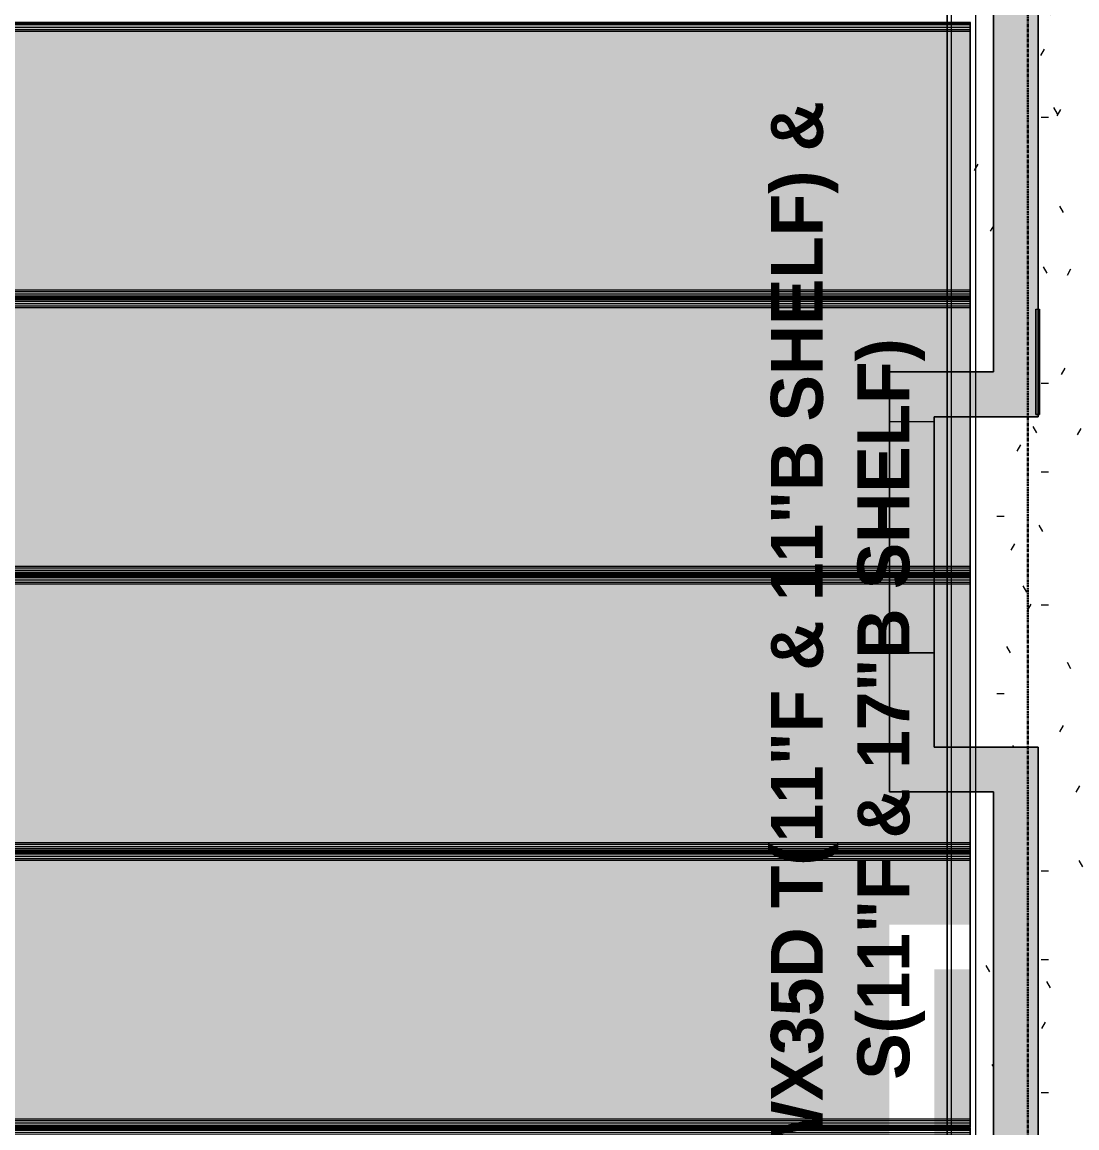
# Model space of a CAD drawing. Header units: inches. Extents: x -4126 to 593, y 9773 to 12297.
# Drawn here: x -3655.6 to -3472.8, y 10584.6 to 10776.2 of the extents above; entities that cross this region are included whole.
import ezdxf

# ---------------------------------------------------------------- set-up
doc = ezdxf.new("R2010")
doc.units = ezdxf.units.IN
doc.header["$MEASUREMENT"] = 0
doc.linetypes.add('Grid Line 1_2_', pattern=[0.8749999999999999, 0.4999999999999999, -0.125, 0.125, -0.125])
for name, color, linetype, lineweight in [('I-WALL', 2, 'Continuous', 13), ('S-BEAM', 12, 'Continuous', 9), ('S-BEAM-IDEN', 2, 'Continuous', 30), ('S-GRID', 1, 'Continuous', 9)]:
    doc.layers.add(name, color=color, linetype=linetype, lineweight=lineweight)
doc.styles.add('Century Gothic_B', font='GOTHICB.TTF', dxfattribs={"height": 8.999999999999991})

# ---------------------------------------------------------------- blocks, each defined once
blk = doc.blocks.new('CTR - 1st Phase - Common Walls_rvt-1-FRAMING PLAN - 1ST FLOOR')
at = {"layer": 'I-WALL', "lineweight": 5, "transparency": 33554585}
h = blk.add_hatch(color=8, dxfattribs=at)
h.paths.add_polyline_path([(-3487.298736679718, 10715.53939610477), (-3479.92373667971, 10715.53939610477), (-3479.92373667971, 10726.40792763256), (-3479.548736679717, 10726.40792763256), (-3479.548736679717, 10831.18939611053), (-3487.298736679717, 10831.18939611054), (-3487.298736679718, 10727.83218945226)], flags=0)
h.paths.add_polyline_path([(-3486.987820294596, 10847.18939611053), (-3479.548736679717, 10847.18939611053), (-3479.548736679716, 10949.9708645884), (-3479.92373667971, 10949.9708645884), (-3479.92373667971, 10960.83939611619), (-3487.298736679717, 10960.8393961162), (-3487.298736679717, 10847.18939611053)], flags=0)
h = blk.add_hatch(color=8, dxfattribs=at)
h.paths.add_polyline_path([(-3479.548736679718, 10715.53939610477), (-3479.548736679717, 10726.40792763256), (-3479.92373667971, 10726.40792763256), (-3479.92373667971, 10715.53939610477)], flags=0)
h.paths.add_polyline_path([(-3479.548736679716, 10949.9708645884), (-3479.548736679716, 10960.83939611619), (-3479.92373667971, 10960.83939611619), (-3479.92373667971, 10949.9708645884)], flags=0)
for color, points in [(31, [(-3479.298736679706, 10708.16439610548), (-3479.298736679706, 10726.40792763256), (-3479.548736679717, 10726.40792763256), (-3479.548736679718, 10708.16439610548)]), (8, [(-3505.298736679719, 10707.78939610477), (-3495.323736679706, 10707.78939610477), (-3495.323736679706, 10715.53939610477), (-3505.298736679719, 10715.53939610477)]), (8, [(-3491.323736679714, 10707.78939610477), (-3491.323736679714, 10715.53939610477), (-3495.323736679706, 10715.53939610477), (-3495.323736679706, 10707.78939610477), (-3494.536335104903, 10707.78939610477)]), (8, [(-3479.92373667971, 10707.78939610477), (-3479.548736679721, 10707.78939610477), (-3479.548736679718, 10708.16439610548), (-3479.92373667971, 10708.16439610476), (-3479.92373667971, 10715.53939610477), (-3491.323736679714, 10715.53939610477), (-3491.323736679714, 10707.78939610477), (-3487.298736679718, 10707.78939610477)]), (8, [(-3479.548736679718, 10708.16439610548), (-3479.548736679718, 10715.53939610477), (-3479.92373667971, 10715.53939610477), (-3479.92373667971, 10708.16439610548)]), (8, [(-3497.548736679715, 10679.95029968848), (-3497.548736679715, 10680.78367706667), (-3505.298736679719, 10680.78367706667), (-3505.298736679719, 10679.95029968848)]), (8, [(-3497.54873667972, 10642.81439611056), (-3495.323736679706, 10642.81439611056), (-3495.323736679706, 10650.56439611056), (-3505.29873667972, 10650.56439611056), (-3505.298736679721, 10642.81439611056)]), (8, [(-3491.323736679715, 10642.81439611056), (-3491.323736679715, 10650.56439611056), (-3495.323736679706, 10650.56439611056), (-3495.323736679706, 10642.81439611056), (-3494.536335104903, 10642.81439611056)]), (8, [(-3479.548736679711, 10642.81439611056), (-3479.548736679711, 10650.56439611056), (-3491.323736679715, 10650.56439611056), (-3491.323736679715, 10642.81439611056), (-3487.298736679712, 10642.81439611056)])]:
    blk.add_hatch(color=color, dxfattribs=at).paths.add_polyline_path(points, flags=0)
h = blk.add_hatch(color=8, dxfattribs=at)
h.paths.add_polyline_path([(-3497.54873667972, 10650.56439611056), (-3497.548736679715, 10666.88939611244), (-3505.298736679719, 10666.88939611244), (-3505.29873667972, 10650.56439611056)], flags=0)
h.paths.add_polyline_path([(-3498.739059250214, 10706.88939611244), (-3497.548736679715, 10706.88939611244), (-3497.548736679715, 10707.78939610477), (-3505.298736679719, 10707.78939610477), (-3505.298736679719, 10706.88939611244)], flags=0)
h = blk.add_hatch(color=8, dxfattribs=at)
h.paths.add_polyline_path([(-3505.298736679719, 10666.88939611244), (-3497.548736679715, 10666.88939611244), (-3497.548736679715, 10679.12683089726), (-3505.298736679719, 10679.12683089726)], flags=0)
h.paths.add_polyline_path([(-3497.548736679715, 10679.52053168466), (-3497.548736679715, 10679.95029968848), (-3505.298736679719, 10679.95029968848), (-3505.298736679719, 10679.52053168466)], flags=0)
h.paths.add_polyline_path([(-3505.298736679719, 10680.78367706667), (-3497.548736679715, 10680.78367706667), (-3497.548736679715, 10681.21344507049), (-3505.298736679719, 10681.21344507049)], flags=0)
h.paths.add_polyline_path([(-3505.298736679719, 10681.60714585789), (-3497.548736679715, 10681.60714585789), (-3497.548736679715, 10706.88939611244), (-3505.298736679719, 10706.88939611244)], flags=0)
h = blk.add_hatch(color=8, dxfattribs=at)
h.paths.add_polyline_path([(-3505.298736679719, 10679.12683089726), (-3497.548736679715, 10679.12683089726), (-3497.548736679715, 10679.52053168466), (-3505.298736679719, 10679.52053168466)], flags=0)
h.paths.add_polyline_path([(-3505.298736679719, 10681.21344507049), (-3497.548736679715, 10681.21344507049), (-3497.548736679715, 10681.60714585789), (-3505.298736679719, 10681.60714585789)], flags=0)
h = blk.add_hatch(color=8, dxfattribs=at)
h.paths.add_polyline_path([(-3479.548736679715, 10418.16439610995), (-3479.548736679712, 10459.18939611054), (-3487.298736679713, 10459.18939611054), (-3487.298736679713, 10418.16439610995)], flags=0)
h.paths.add_polyline_path([(-3479.548736679712, 10475.18939611053), (-3479.548736679711, 10642.81439611056), (-3487.298736679712, 10642.81439611056), (-3487.298736679712, 10475.18939611054), (-3483.007502087677, 10475.18939611053)], flags=0)
at = {"layer": 'I-WALL', "color": 253}
for p, q in [((-3487.298736679717, 10715.53939610476), (-3487.298736679715, 10831.18939611053)), ((-3479.548736679716, 10831.18939611053), (-3479.548736679717, 10726.40792763256)), ((-3505.298736679711, 10715.53939610477), (-3495.323736679702, 10715.53939610476)), ((-3505.298736679711, 10715.53939610477), (-3505.298736679712, 10707.78939610476)), ((-3495.323736679702, 10715.53939610476), (-3491.323736679711, 10715.53939610476)), ((-3491.323736679711, 10715.53939610476), (-3487.298736679717, 10715.53939610476)), ((-3505.298736679715, 10681.60714585789), (-3505.298736679712, 10707.78939610476)), ((-3497.548736679712, 10706.88939611243), (-3505.298736679712, 10706.88939611244)), ((-3495.323736679703, 10707.78939610476), (-3497.548736679712, 10707.78939610476)), ((-3497.548736679712, 10707.78939610476), (-3497.548736679715, 10681.60714585789)), ((-3491.323736679712, 10707.78939610476), (-3495.323736679703, 10707.78939610476)), ((-3479.548736679717, 10707.78939610476), (-3491.323736679712, 10707.78939610476)), ((-3479.548736679717, 10707.78939610476), (-3479.548736679717, 10708.16439610548)), ((-3505.298736679715, 10681.21344507048), (-3505.298736679715, 10681.60714585789)), ((-3505.298736679715, 10680.78367706667), (-3505.298736679715, 10681.21344507048)), ((-3505.298736679715, 10680.40832160443), (-3505.298736679715, 10680.78367706667)), ((-3505.298736679715, 10679.95029968847), (-3505.298736679715, 10680.32565515071)), ((-3497.548736679715, 10681.60714585789), (-3497.548736679715, 10681.21344507048)), ((-3497.548736679715, 10681.21344507048), (-3497.548736679715, 10680.78367706667)), ((-3497.548736679715, 10680.78367706667), (-3497.548736679715, 10680.40832160443)), ((-3497.548736679715, 10680.32565515071), (-3497.548736679715, 10679.95029968847)), ((-3505.298736679715, 10679.52053168466), (-3505.298736679715, 10679.95029968847)), ((-3505.298736679715, 10679.12683089726), (-3505.298736679715, 10679.52053168466)), ((-3505.298736679717, 10650.56439611055), (-3505.298736679715, 10679.12683089726)), ((-3497.548736679715, 10679.95029968847), (-3497.548736679715, 10679.52053168466)), ((-3497.548736679715, 10679.52053168466), (-3497.548736679715, 10679.12683089726)), ((-3497.548736679715, 10679.12683089726), (-3497.548736679717, 10650.56439611055)), ((-3497.548736679716, 10666.88939611243), (-3505.298736679716, 10666.88939611244)), ((-3505.298736679717, 10650.56439611055), (-3505.298736679718, 10642.81439611055)), ((-3497.548736679717, 10650.56439611055), (-3495.323736679703, 10650.56439611055)), ((-3495.323736679703, 10650.56439611055), (-3491.323736679712, 10650.56439611055)), ((-3491.323736679712, 10650.56439611055), (-3479.548736679708, 10650.56439611055)), ((-3479.548736679708, 10642.81439611055), (-3479.548736679708, 10650.56439611055)), ((-3495.323736679703, 10642.81439611055), (-3505.298736679718, 10642.81439611055)), ((-3491.323736679712, 10642.81439611055), (-3495.323736679703, 10642.81439611055)), ((-3487.298736679708, 10642.81439611055), (-3491.323736679712, 10642.81439611055)), ((-3487.298736679709, 10554.43939611051), (-3487.298736679708, 10642.81439611055)), ((-3479.548736679708, 10642.81439611055), (-3479.548736679711, 10475.18939611053))]:
    blk.add_line(p, q, dxfattribs=at)
at = {"layer": 'I-WALL', "color": 9}
for p, q in [((-3487.298736679715, 10831.18939611053), (-3487.298736679717, 10715.53939610476)), ((-3479.548736679717, 10715.53939610476), (-3479.548736679716, 10831.18939611053)), ((-3479.923736679703, 10726.40792763256), (-3479.923736679707, 10708.16439610548)), ((-3479.923736679703, 10726.40792763256), (-3479.298736679703, 10726.40792763256)), ((-3479.548736679717, 10726.40792763256), (-3479.298736679703, 10726.40792763256)), ((-3479.298736679707, 10708.16439610548), (-3479.298736679703, 10726.40792763256)), ((-3479.298736679703, 10726.40792763256), (-3479.298736679707, 10708.16439610548)), ((-3495.323736679702, 10715.53939610476), (-3505.298736679711, 10715.53939610477)), ((-3505.298736679712, 10707.78939610476), (-3505.298736679711, 10715.53939610477)), ((-3491.323736679711, 10715.53939610476), (-3495.323736679702, 10715.53939610476)), ((-3487.298736679717, 10715.53939610476), (-3491.323736679711, 10715.53939610476)), ((-3479.548736679717, 10715.53939610476), (-3479.548736679717, 10707.78939610476)), ((-3505.298736679712, 10707.78939610476), (-3505.298736679712, 10706.88939611243)), ((-3505.298736679712, 10706.88939611244), (-3505.298736679715, 10681.60714585789)), ((-3497.548736679712, 10706.88939611243), (-3505.298736679712, 10706.88939611243)), ((-3497.548736679712, 10707.78939610476), (-3495.323736679703, 10707.78939610476)), ((-3497.548736679712, 10706.88939611243), (-3497.548736679712, 10707.78939610476)), ((-3497.548736679715, 10681.60714585789), (-3497.548736679712, 10706.88939611243)), ((-3495.323736679703, 10707.78939610476), (-3491.323736679712, 10707.78939610476)), ((-3491.323736679712, 10707.78939610476), (-3479.548736679717, 10707.78939610476)), ((-3479.298736679707, 10708.16439610548), (-3479.923736679707, 10708.16439610548)), ((-3479.548736679718, 10708.16439610548), (-3479.298736679707, 10708.16439610548)), ((-3505.298736679715, 10681.60714585789), (-3505.298736679715, 10681.21344507048)), ((-3505.298736679715, 10681.21344507048), (-3505.298736679715, 10680.40832160443)), ((-3505.298736679715, 10680.32565515071), (-3505.298736679715, 10679.52053168466)), ((-3497.548736679715, 10681.21344507048), (-3497.548736679715, 10681.60714585789)), ((-3497.548736679715, 10680.40832160443), (-3497.548736679715, 10681.21344507048)), ((-3497.548736679715, 10679.52053168466), (-3497.548736679715, 10680.32565515071)), ((-3505.298736679715, 10679.52053168466), (-3505.298736679715, 10679.12683089726)), ((-3505.298736679715, 10679.12683089726), (-3505.298736679716, 10666.88939611244)), ((-3497.548736679715, 10679.12683089726), (-3497.548736679715, 10679.52053168466)), ((-3497.548736679716, 10666.88939611243), (-3497.548736679715, 10679.12683089726)), ((-3505.298736679716, 10666.88939611244), (-3505.298736679717, 10650.56439611055)), ((-3505.298736679716, 10666.88939611244), (-3497.548736679716, 10666.88939611243)), ((-3497.548736679717, 10650.56439611055), (-3497.548736679716, 10666.88939611243)), ((-3505.298736679718, 10642.81439611055), (-3505.298736679717, 10650.56439611055)), ((-3495.323736679703, 10650.56439611055), (-3497.548736679717, 10650.56439611055)), ((-3491.323736679712, 10650.56439611055), (-3495.323736679703, 10650.56439611055)), ((-3479.548736679708, 10650.56439611055), (-3491.323736679712, 10650.56439611055)), ((-3479.548736679708, 10650.56439611055), (-3479.548736679708, 10642.81439611055)), ((-3505.298736679718, 10642.81439611055), (-3495.323736679703, 10642.81439611055)), ((-3495.323736679703, 10642.81439611055), (-3491.323736679712, 10642.81439611055)), ((-3491.323736679712, 10642.81439611055), (-3487.298736679708, 10642.81439611055)), ((-3487.298736679708, 10642.81439611055), (-3487.298736679709, 10554.43939611051)), ((-3479.548736679711, 10475.18939611053), (-3479.548736679708, 10642.81439611055))]:
    blk.add_line(p, q, dxfattribs=at)
at = {"layer": 'I-WALL', "color": 21}
for p, q in [((-3479.923736679707, 10708.16439610548), (-3479.923736679703, 10726.40792763256)), ((-3479.923736679703, 10726.40792763256), (-3479.548736679717, 10726.40792763256)), ((-3479.548736679717, 10726.40792763256), (-3479.548736679717, 10715.53939610476)), ((-3479.548736679717, 10708.16439610548), (-3479.548736679717, 10715.53939610476)), ((-3479.923736679707, 10708.16439610548), (-3479.548736679718, 10708.16439610548))]:
    blk.add_line(p, q, dxfattribs=at)
blk = doc.blocks.new('034100 - Precast Structural Concrete - Solid Plank - 12_-V48-FRAMING PLAN - 1ST FLOOR')
at = {"layer": 'S-BEAM'}
for p, q in [((6.514815950139299e-14, 23.9409448818905), (6.029369549623967e-14, 23.89961165502787)), ((3.999999999992908, 23.94094488189078), (8.526512829121212e-14, 23.94094488189078)), ((327.9999999999876, 23.94094488189051), (3.999999999992908, 23.94094488189078))]:
    blk.add_line(p, q, dxfattribs=at)
blk = doc.blocks.new('034100 - Precast Structural Concrete - Solid Plank - 12_-1871143-FRAMING PLAN - 1ST FLOOR')
at = {"layer": 'S-BEAM', "transparency": 33554483}
for points in [[(3.212598425200297, 23.89961165502489), (3.666400516522108e-12, 23.89961165502489), (3.666400516522108e-12, 23.52425619279057), (4.000000000002756, 23.52425619279057), (4.000000000002756, 23.89961165502489)], [(3.666400516522108e-12, 23.09448818897493), (3.666400516522108e-12, 22.70078740156901), (4.000000000002756, 22.70078740156901), (4.000000000002756, 23.09448818897493), (3.212598425200297, 23.09448818897493)], [(327.9999999999871, 23.89961165502046), (4.000000000002756, 23.89961165502489), (4.000000000002756, 23.52425619279057), (327.9999999999871, 23.52425619278613)], [(327.9999999999871, 23.09448818897049), (4.000000000002756, 23.09448818897493), (4.000000000002756, 22.70078740156901), (327.9999999999871, 22.70078740156458)], [(3.212598425199701, -22.70078740157913), (3.069544618483624e-12, -22.70078740157913), (3.069544618483624e-12, -23.09448818898505), (4.000000000002159, -23.09448818898505), (4.000000000002159, -22.70078740157913)], [(310.5267086324862, -22.70078740158323), (4.000000000002159, -22.70078740157913), (4.000000000002159, -23.09448818898505), (327.9999999999865, -23.09448818898949), (327.9999999999865, -22.70078740158357)], [(3.069544618483624e-12, -23.52425619279967), (3.069544618483624e-12, -23.89961165503502), (4.000000000002159, -23.89961165503502), (4.000000000002159, -23.52425619279967), (3.212598425199701, -23.52425619279967)], [(3.069544618483624e-12, -23.89961165503502), (3.069544618483624e-12, -23.94094488189791), (3.212598425199701, -23.89961165503502)], [(4.000000000002159, -23.52425619279967), (4.000000000002159, -23.89961165503502), (327.9999999999865, -23.89961165503945), (327.9999999999865, -23.5242561928041), (40.39118578679787, -23.52425619280035)]]:
    blk.add_hatch(color=256, dxfattribs=at).paths.add_polyline_path(points, flags=0)
h = blk.add_hatch(color=256, dxfattribs=at)
h.paths.add_polyline_path([(4.000000000002756, 23.52425619279057), (3.666400516522108e-12, 23.52425619279057), (3.666400516522108e-12, 23.09448818897493), (4.000000000002756, 23.09448818897493)], flags=0)
h.paths.add_polyline_path([(4.000000000002756, 22.70078740156901), (3.666400516522108e-12, 22.70078740156901), (3.069544618483624e-12, -22.70078740157913), (4.000000000002159, -22.70078740157913), (4.000000000002671, 17.5084512819032)], flags=0)
h.paths.add_polyline_path([(3.212598425199701, -23.09448818898505), (3.069544618483624e-12, -23.09448818898505), (3.069544618483624e-12, -23.52425619279967), (4.000000000002159, -23.52425619279967), (4.000000000002159, -23.09448818898505)], flags=0)
h = blk.add_hatch(color=256, dxfattribs=at)
h.paths.add_polyline_path([(327.9999999999871, 23.52425619278613), (4.000000000002756, 23.52425619279057), (4.000000000002756, 23.09448818897493), (327.9999999999871, 23.09448818897049)], flags=0)
h.paths.add_polyline_path([(40.39118578679847, 22.70078740156833), (4.000000000002756, 22.70078740156901), (4.000000000002159, -22.70078740157913), (327.9999999999865, -22.70078740158357), (327.9999999999871, 22.70078740156458), (310.5267086324868, 22.70078740156492)], flags=0)
h.paths.add_polyline_path([(40.39118578679787, -23.09448818898574), (4.000000000002159, -23.09448818898505), (4.000000000002159, -23.52425619279967), (327.9999999999865, -23.5242561928041), (327.9999999999865, -23.09448818898949), (310.5267086324862, -23.09448818898915)], flags=0)
at = {"layer": 'S-BEAM'}
for p, q in [((6.514815950139299e-14, 23.9409448818905), (6.029369549623967e-14, 23.89961165502787)), ((3.999999999997257, 23.94094488189078), (8.526512829121212e-14, 23.94094488189078)), ((6.514815950139299e-14, 23.76377952756008), (6.514815950139299e-14, 23.89961165502791)), ((6.029369549623967e-14, 23.89961165502787), (5.705738615955108e-14, 23.52425619279336)), ((3.999999999997342, 23.89961165502943), (4.263256414560614e-14, 23.89961165502945)), ((9.031183244852249e-14, 23.52425619279355), (7.000262350648895e-14, 23.76377952756008)), ((8.526512829121212e-14, 23.76377952756008), (3.999999999997239, 23.76377952756008)), ((3.999999999997257, 23.76377952756008), (8.526512829121212e-14, 23.76377952756008)), ((5.705738615955108e-14, 23.52425619279336), (5.705738615955108e-14, -23.52425619279269)), ((1.601338385356554e-13, 22.70078740157609), (9.031183244852249e-14, 23.52425619279355)), ((4.263256414560614e-14, 23.52425619279336), (3.999999999997358, 23.52425619279336)), ((1.789632746768548e-13, 22.70078740157624), (1.77124462553693e-13, 23.09448818897775)), ((1.641792252066173e-13, 23.09448818897775), (1.601338385356554e-13, 22.70078740157609)), ((3.999999999997342, 23.09448818897775), (1.705302565824239e-13, 23.09448818897775)), ((3.999999999997342, 23.09448818897933), (1.705302565824239e-13, 23.09448818897935)), ((327.9999999999918, 23.94094488189051), (3.999999999997257, 23.94094488189078)), ((327.9999999999918, 23.89961165502789), (3.999999999997342, 23.89961165502943)), ((3.999999999997239, 23.76377952756008), (327.9999999999918, 23.76377952756008)), ((327.9999999999918, 23.76377952756008), (3.999999999997257, 23.76377952756008)), ((3.999999999997358, 23.52425619279336), (327.9999999999918, 23.52425619279336)), ((327.9999999999918, 23.09448818897775), (3.999999999997342, 23.09448818897775)), ((327.9999999999918, 23.09448818897777), (3.999999999997342, 23.09448818897933)), ((1.803607718904589e-13, 22.40157480315088), (1.789632746768548e-13, 22.70078740157624)), ((3.999999999997342, 22.70078740157571), (1.705302565824239e-13, 22.70078740157571)), ((1.803607718904589e-13, -22.40157480315092), (1.803607718904589e-13, 22.40157480315088)), ((3.999999999997342, 22.40157480314969), (1.705302565824239e-13, 22.40157480314967)), ((327.9999999999918, 22.70078740157608), (3.999999999997342, 22.70078740157571)), ((327.9999999999918, 22.40157480315087), (3.999999999997342, 22.40157480314969)), ((1.789632746768473e-13, -22.70078740157794), (1.803607718904589e-13, -22.40157480315092)), ((3.999999999996873, -22.40157480315092), (1.705302565824239e-13, -22.40157480315092)), ((9.031183244862616e-14, -23.52425619279246), (1.601338385356554e-13, -22.70078740157631)), ((1.601338385356554e-13, -22.70078740157631), (1.641792252066173e-13, -23.09448818897792)), ((1.77124462553693e-13, -23.09448818897792), (1.789632746768473e-13, -22.70078740157794)), ((3.999999999996873, -22.70078740157789), (1.705302565824239e-13, -22.70078740157791)), ((327.9999999999915, -22.40157480315092), (3.999999999996873, -22.40157480315092)), ((327.9999999999915, -22.70078740157633), (3.999999999996873, -22.70078740157789)), ((3.999999999996873, -23.09448818897792), (1.705302565824239e-13, -23.09448818897792)), ((3.999999999996873, -23.09448818897673), (1.705302565824239e-13, -23.09448818897672)), ((5.705738615955108e-14, -23.52425619279269), (6.029369549623967e-14, -23.89961165502785)), ((7.00026235064905e-14, -23.76377952756017), (9.031183244849044e-14, -23.52425619279406)), ((3.999999999996916, -23.52425619279425), (4.263256414560614e-14, -23.52425619279427)), ((6.514815950139299e-14, -23.89961165502787), (6.514815950139299e-14, -23.76377952756017)), ((3.999999999996788, -23.76377952756017), (8.526512829121212e-14, -23.76377952756017)), ((3.999999999996788, -23.76377952755979), (8.526512829121212e-14, -23.76377952755979)), ((6.029369549623967e-14, -23.89961165502785), (6.514815950139299e-14, -23.94094488189051)), ((3.999999999996916, -23.89961165502812), (4.263256414560614e-14, -23.89961165502813)), ((3.999999999996788, -23.94094488189051), (8.526512829121212e-14, -23.94094488189051)), ((327.9999999999915, -23.09448818897792), (3.999999999996873, -23.09448818897792)), ((327.9999999999915, -23.09448818897791), (3.999999999996873, -23.09448818897673)), ((327.9999999999915, -23.52425619279271), (3.999999999996916, -23.52425619279425)), ((327.9999999999915, -23.76377952756017), (3.999999999996788, -23.76377952756017)), ((327.9999999999915, -23.76377952756017), (3.999999999996788, -23.76377952755979)), ((327.9999999999915, -23.89961165502785), (3.999999999996916, -23.89961165502812)), ((327.9999999999915, -23.94094488189051), (3.999999999996788, -23.94094488189051))]:
    blk.add_line(p, q, dxfattribs=at)
blk = doc.blocks.new('034100 - Precast Structural Concrete - Solid Plank - 12_-V49-FRAMING PLAN - 1ST FLOOR')
at = {"layer": 'S-BEAM', "transparency": 33554483}
for points in [[(4.007461029686956e-12, 23.94094488188642), (4.007461029686956e-12, 23.89961165502387), (3.212598425192794, 23.94094488188642)], [(3.99999999999585, 23.89961165502387), (4.007461029686956e-12, 23.89961165502387), (4.007461029686956e-12, 23.52425619278954), (3.99999999999585, 23.52425619278954)], [(3.99999999999585, 23.09448818897356), (4.007461029686956e-12, 23.09448818897356), (4.007461029686956e-12, 22.70078740156935), (3.99999999999585, 22.70078740156935)], [(3.99999999999585, 23.94094488188642), (3.99999999999585, 23.89961165502387), (6.225000000004569, 23.94094488188642)], [(3.212598425192368, -22.7007874015805), (3.581135388230896e-12, -22.7007874015805), (3.581135388230896e-12, -23.09448818898471), (3.999999999995424, -23.09448818898471), (3.999999999995424, -22.7007874015805)], [(327.9999999999843, -22.70078740158357), (3.999999999995424, -22.7007874015805), (3.999999999995424, -23.09448818898471), (327.9999999999843, -23.09448818898778)], [(3.581135388230896e-12, -23.52425619279967), (3.581135388230896e-12, -23.89961165503502), (3.999999999995424, -23.89961165503502), (3.999999999995424, -23.52425619279967), (3.212598425192368, -23.52425619279967)], [(3.581135388230896e-12, -23.89961165503502), (3.581135388230896e-12, -23.94094488189722), (3.212598425192368, -23.89961165503502)], [(3.999999999995424, -23.52425619279967), (3.999999999995424, -23.89961165503502), (327.9999999999843, -23.89961165503809), (327.9999999999843, -23.52425619280274), (40.39118578679565, -23.52425619280001)]]:
    blk.add_hatch(color=256, dxfattribs=at).paths.add_polyline_path(points, flags=0)
h = blk.add_hatch(color=256, dxfattribs=at)
h.paths.add_polyline_path([(3.99999999999585, 23.52425619278954), (4.007461029686956e-12, 23.52425619278954), (4.007461029686956e-12, 23.09448818897356), (3.99999999999585, 23.09448818897356)], flags=0)
h.paths.add_polyline_path([(4.007461029686956e-12, 22.70078740156935), (3.75166564481332e-12, -3.48146284530782), (3.999999999995594, -3.48146284530782), (3.99999999999585, 22.70078740156935), (3.212598425192794, 22.70078740156935)], flags=0)
h.paths.add_polyline_path([(3.212598425192453, -11.23146284530759), (3.666400516522108e-12, -11.23146284530759), (3.581135388230896e-12, -22.7007874015805), (3.999999999995424, -22.7007874015805), (3.999999999995509, -11.23146284530759)], flags=0)
h.paths.add_polyline_path([(3.581135388230896e-12, -23.09448818898471), (3.581135388230896e-12, -23.52425619279967), (3.999999999995424, -23.52425619279967), (3.999999999995424, -23.09448818898471), (3.212598425192368, -23.09448818898471)], flags=0)
h = blk.add_hatch(color=256, dxfattribs=at)
h.paths.add_polyline_path([(3.99999999999585, 23.89961165502387), (3.99999999999585, 23.52425619278954), (6.225000000004569, 23.52425619278954), (6.225000000004569, 23.89961165502387)], flags=0)
h.paths.add_polyline_path([(310.5267086324844, 23.89961165502114), (13.97500000000877, 23.89961165502387), (13.97500000000877, 23.52425619278954), (327.9999999999847, 23.52425619278647), (327.9999999999847, 23.8996116550208)], flags=0)
h = blk.add_hatch(color=256, dxfattribs=at)
h.paths.add_polyline_path([(327.9999999999847, 23.52425619278647), (13.97500000000877, 23.52425619278954), (13.97500000000877, 23.09448818897356), (327.9999999999847, 23.09448818897049)], flags=0)
h.paths.add_polyline_path([(6.225000000004569, 23.52425619278954), (3.99999999999585, 23.52425619278954), (3.99999999999585, 23.09448818897356), (6.225000000004569, 23.09448818897356)], flags=0)
h.paths.add_polyline_path([(13.97500000000877, 22.70078740156935), (13.97500000000843, -11.23146284530759), (3.999999999995509, -11.23146284530759), (3.999999999995424, -22.7007874015805), (327.9999999999843, -22.70078740158357), (327.9999999999847, 22.70078740156628), (40.39118578679608, 22.70078740156901)], flags=0)
h.paths.add_polyline_path([(6.225000000004569, 22.70078740156935), (3.99999999999585, 22.70078740156935), (3.999999999995594, -3.48146284530782), (6.225000000004314, -3.48146284530782), (6.225000000004314, -2.581462852977043)], flags=0)
h.paths.add_polyline_path([(6.225000000004143, -23.09448818898471), (3.999999999995424, -23.09448818898471), (3.999999999995424, -23.52425619279967), (327.9999999999843, -23.52425619280274), (327.9999999999843, -23.09448818898778), (13.97500000000835, -23.09448818898471)], flags=0)
h = blk.add_hatch(color=256, dxfattribs=at)
h.paths.add_polyline_path([(13.97500000000877, 23.09448818897356), (13.97500000000877, 22.70078740156935), (327.9999999999847, 22.70078740156628), (327.9999999999847, 23.09448818897049), (40.39118578679608, 23.09448818897322)], flags=0)
h.paths.add_polyline_path([(3.99999999999585, 23.09448818897356), (3.99999999999585, 22.70078740156935), (6.225000000004569, 22.70078740156935), (6.225000000004569, 23.09448818897356)], flags=0)
at = {"layer": 'S-BEAM'}
for p, q in [((6.514815950139299e-14, 23.9409448818905), (6.029369549623967e-14, 23.89961165502787)), ((3.99999999999116, 23.94094488189078), (8.526512829121212e-14, 23.94094488189078)), ((6.514815950139299e-14, 23.76377952756008), (6.514815950139299e-14, 23.89961165502791)), ((6.029369549623967e-14, 23.89961165502787), (5.705738615955108e-14, 23.52425619279336)), ((3.999999999991118, 23.89961165502943), (4.263256414560614e-14, 23.89961165502945)), ((9.031183244852249e-14, 23.52425619279355), (7.000262350648895e-14, 23.76377952756008)), ((8.526512829121212e-14, 23.76377952756008), (3.999999999991157, 23.76377952756008)), ((3.99999999999116, 23.76377952756008), (8.526512829121212e-14, 23.76377952756008)), ((5.705738615955108e-14, 23.52425619279336), (5.705738615955108e-14, -23.52425619279269)), ((1.601338385356554e-13, 22.70078740157609), (9.031183244852249e-14, 23.52425619279355)), ((4.263256414560614e-14, 23.52425619279336), (3.999999999991115, 23.52425619279336)), ((1.789632746768548e-13, 22.70078740157624), (1.77124462553693e-13, 23.09448818897775)), ((1.641792252066173e-13, 23.09448818897775), (1.601338385356554e-13, 22.70078740157609)), ((3.999999999991075, 23.09448818897775), (1.705302565824239e-13, 23.09448818897775)), ((3.999999999991075, 23.09448818897933), (1.705302565824239e-13, 23.09448818897935)), ((327.9999999999856, 23.94094488189051), (3.99999999999116, 23.94094488189078)), ((327.9999999999856, 23.89961165502789), (3.999999999991118, 23.89961165502943)), ((3.999999999991157, 23.76377952756008), (327.9999999999856, 23.76377952756008)), ((327.9999999999856, 23.76377952756008), (3.99999999999116, 23.76377952756008)), ((3.999999999991115, 23.52425619279336), (327.9999999999856, 23.52425619279336)), ((327.9999999999856, 23.09448818897775), (3.999999999991075, 23.09448818897775)), ((327.9999999999856, 23.09448818897777), (3.999999999991075, 23.09448818897933)), ((1.803607718904589e-13, 22.40157480315088), (1.789632746768548e-13, 22.70078740157624)), ((3.999999999991075, 22.70078740157571), (1.705302565824239e-13, 22.70078740157571)), ((1.803607718904589e-13, -22.40157480315092), (1.803607718904589e-13, 22.40157480315088)), ((3.999999999991075, 22.40157480314969), (1.705302565824239e-13, 22.40157480314967)), ((327.9999999999856, 22.70078740157608), (3.999999999991075, 22.70078740157571)), ((327.9999999999856, 22.40157480315087), (3.999999999991075, 22.40157480314969)), ((1.789632746768473e-13, -22.70078740157794), (1.803607718904589e-13, -22.40157480315092)), ((3.999999999990905, -22.40157480315092), (1.705302565824239e-13, -22.40157480315092)), ((9.031183244862616e-14, -23.52425619279246), (1.601338385356554e-13, -22.70078740157631)), ((1.601338385356554e-13, -22.70078740157631), (1.641792252066173e-13, -23.09448818897792)), ((1.77124462553693e-13, -23.09448818897792), (1.789632746768473e-13, -22.70078740157794)), ((3.999999999990905, -22.70078740157789), (1.705302565824239e-13, -22.70078740157791)), ((327.9999999999856, -22.40157480315092), (3.999999999990905, -22.40157480315092)), ((327.9999999999856, -22.70078740157633), (3.999999999990905, -22.70078740157789)), ((3.999999999990905, -23.09448818897792), (1.705302565824239e-13, -23.09448818897792)), ((3.999999999990905, -23.09448818897673), (1.705302565824239e-13, -23.09448818897672)), ((5.705738615955108e-14, -23.52425619279269), (6.029369549623967e-14, -23.89961165502785)), ((7.00026235064905e-14, -23.76377952756017), (9.031183244849044e-14, -23.52425619279406)), ((3.999999999990777, -23.52425619279425), (4.263256414560614e-14, -23.52425619279427)), ((6.514815950139299e-14, -23.89961165502787), (6.514815950139299e-14, -23.76377952756017)), ((3.999999999990819, -23.76377952756017), (8.526512829121212e-14, -23.76377952756017)), ((3.999999999990819, -23.76377952755979), (8.526512829121212e-14, -23.76377952755979)), ((6.029369549623967e-14, -23.89961165502785), (6.514815950139299e-14, -23.94094488189051)), ((3.999999999990777, -23.89961165502812), (4.263256414560614e-14, -23.89961165502813)), ((3.999999999990819, -23.94094488189051), (8.526512829121212e-14, -23.94094488189051)), ((327.9999999999856, -23.09448818897792), (3.999999999990905, -23.09448818897792)), ((327.9999999999856, -23.09448818897791), (3.999999999990905, -23.09448818897673)), ((327.9999999999856, -23.52425619279271), (3.999999999990777, -23.52425619279425)), ((327.9999999999856, -23.76377952756017), (3.999999999990819, -23.76377952756017)), ((327.9999999999856, -23.76377952756017), (3.999999999990819, -23.76377952755979)), ((327.9999999999856, -23.89961165502785), (3.999999999990777, -23.89961165502812)), ((327.9999999999856, -23.94094488189051), (3.999999999990819, -23.94094488189051))]:
    blk.add_line(p, q, dxfattribs=at)
blk = doc.blocks.new('034100 - Precast Structural Concrete - Solid Plank - 12_-V50-FRAMING PLAN - 1ST FLOOR')
at = {"layer": 'S-BEAM', "transparency": 33554483}
for points in [[(3.21259842519322, 23.89961165502319), (4.433786671143016e-12, 23.89961165502319), (4.433786671143016e-12, 23.52425619278886), (3.999999999996276, 23.52425619278886), (3.999999999996276, 23.89961165502319)], [(4.433786671143016e-12, 23.09448818897322), (4.433786671143016e-12, 22.70078740156867), (3.999999999996276, 22.70078740156867), (3.999999999996276, 23.09448818897322), (3.21259842519322, 23.09448818897322)], [(327.9999999999852, 23.89961165502012), (3.999999999996276, 23.89961165502319), (3.999999999996276, 23.52425619278886), (327.9999999999852, 23.52425619278579)], [(13.97500000001048, 23.09448818897322), (3.999999999996276, 23.09448818897322), (3.999999999996276, 22.70078740156867), (327.9999999999852, 22.7007874015656), (327.9999999999852, 23.09448818897015), (40.39118578679651, 23.09448818897288)], [(3.212598425192794, -22.70078740158084), (4.007461029686956e-12, -22.70078740158084), (4.007461029686956e-12, -23.09448818898539), (3.99999999999585, -23.09448818898539), (3.99999999999585, -22.70078740158084)], [(3.212598425192794, -23.52425619280001), (4.007461029686956e-12, -23.52425619280001), (4.007461029686956e-12, -23.89961165503536), (3.99999999999585, -23.89961165503536), (3.99999999999585, -23.52425619280001)], [(4.007461029686956e-12, -23.89961165503536), (4.007461029686956e-12, -23.94094488189654), (3.212598425192794, -23.89961165503536)], [(3.99999999999585, -23.89961165503536), (3.99999999999585, -23.94094488189654), (6.225000000004569, -23.89961165503536)]]:
    blk.add_hatch(color=256, dxfattribs=at).paths.add_polyline_path(points, flags=0)
h = blk.add_hatch(color=256, dxfattribs=at)
h.paths.add_polyline_path([(3.999999999996276, 23.52425619278886), (4.433786671143016e-12, 23.52425619278886), (4.433786671143016e-12, 23.09448818897322), (3.999999999996276, 23.09448818897322)], flags=0)
h.paths.add_polyline_path([(4.433786671143016e-12, 22.70078740156867), (4.348521542851804e-12, 13.61164738512132), (3.999999999996191, 13.61164738512132), (3.999999999996276, 22.70078740156867), (3.21259842519322, 22.70078740156867)], flags=0)
h.paths.add_polyline_path([(3.21259842519305, 5.861647385118824), (4.263256414560592e-12, 5.861647385118824), (4.007461029686956e-12, -22.70078740158084), (3.99999999999585, -22.70078740158084), (3.999999999996106, 5.861647385118824)], flags=0)
h.paths.add_polyline_path([(3.212598425192794, -23.09448818898539), (4.007461029686956e-12, -23.09448818898539), (4.007461029686956e-12, -23.52425619280001), (3.99999999999585, -23.52425619280001), (3.99999999999585, -23.09448818898539)], flags=0)
h = blk.add_hatch(color=256, dxfattribs=at)
h.paths.add_polyline_path([(5.887608807666679, 23.52425619278886), (3.999999999996276, 23.52425619278886), (3.999999999996276, 23.09448818897322), (327.9999999999852, 23.09448818897015), (327.9999999999852, 23.52425619278579), (6.225000000010112, 23.52425619278886)], flags=0)
h.paths.add_polyline_path([(13.97500000001048, 22.70078740156867), (3.999999999996276, 22.70078740156867), (3.999999999996191, 13.61164738512132), (13.97500000001039, 13.61164738512132), (13.97500000000877, -22.70078740158084), (327.9999999999847, -22.70078740158391), (327.9999999999852, 22.7007874015656), (40.39118578679651, 22.70078740156833)], flags=0)
h.paths.add_polyline_path([(6.225000000009941, 5.861647385118824), (3.999999999996106, 5.861647385118824), (3.99999999999585, -22.70078740158084), (6.225000000004569, -22.70078740158084), (6.22500000000474, 2.999764125339705)], flags=0)
h.paths.add_polyline_path([(310.5267086324844, -23.09448818898812), (13.97500000000877, -23.09448818898539), (13.97500000000877, -23.52425619280001), (327.9999999999847, -23.52425619280308), (327.9999999999847, -23.09448818898846)], flags=0)
h.paths.add_polyline_path([(6.225000000004569, -23.09448818898539), (3.99999999999585, -23.09448818898539), (3.99999999999585, -23.52425619280001), (6.225000000004569, -23.52425619280001)], flags=0)
h = blk.add_hatch(color=256, dxfattribs=at)
h.paths.add_polyline_path([(13.97500000000877, -22.70078740158084), (13.97500000000877, -23.09448818898539), (327.9999999999847, -23.09448818898846), (327.9999999999847, -22.70078740158391), (40.39118578679608, -22.70078740158118)], flags=0)
h.paths.add_polyline_path([(3.99999999999585, -22.70078740158084), (3.99999999999585, -23.09448818898539), (6.225000000004569, -23.09448818898539), (6.225000000004569, -22.70078740158084)], flags=0)
h = blk.add_hatch(color=256, dxfattribs=at)
h.paths.add_polyline_path([(327.9999999999847, -23.52425619280308), (13.97500000000877, -23.52425619280001), (13.97500000000877, -23.89961165503536), (327.9999999999847, -23.89961165503843)], flags=0)
h.paths.add_polyline_path([(3.99999999999585, -23.52425619280001), (3.99999999999585, -23.89961165503536), (6.225000000004569, -23.89961165503536), (6.225000000004569, -23.52425619280001)], flags=0)
at = {"layer": 'S-BEAM'}
for p, q in [((6.514815950139299e-14, 23.9409448818905), (6.029369549623967e-14, 23.89961165502787)), ((3.999999999990819, 23.94094488189078), (8.526512829121212e-14, 23.94094488189078)), ((6.514815950139299e-14, 23.76377952756008), (6.514815950139299e-14, 23.89961165502791)), ((6.029369549623967e-14, 23.89961165502787), (5.705738615955108e-14, 23.52425619279336)), ((3.999999999990777, 23.89961165502943), (4.263256414560614e-14, 23.89961165502945)), ((9.031183244852249e-14, 23.52425619279355), (7.000262350648895e-14, 23.76377952756008)), ((8.526512829121212e-14, 23.76377952756008), (3.99999999999083, 23.76377952756008)), ((3.999999999990819, 23.76377952756008), (8.526512829121212e-14, 23.76377952756008)), ((5.705738615955108e-14, 23.52425619279336), (5.705738615955108e-14, -23.52425619279269)), ((1.601338385356554e-13, 22.70078740157609), (9.031183244852249e-14, 23.52425619279355)), ((4.263256414560614e-14, 23.52425619279336), (3.999999999990788, 23.52425619279336)), ((1.789632746768548e-13, 22.70078740157624), (1.77124462553693e-13, 23.09448818897775)), ((1.641792252066173e-13, 23.09448818897775), (1.601338385356554e-13, 22.70078740157609)), ((3.999999999990777, 23.09448818897775), (1.705302565824239e-13, 23.09448818897775)), ((3.999999999990777, 23.09448818897933), (1.705302565824239e-13, 23.09448818897935)), ((327.9999999999853, 23.94094488189051), (3.999999999990819, 23.94094488189078)), ((327.9999999999853, 23.89961165502789), (3.999999999990777, 23.89961165502943)), ((3.99999999999083, 23.76377952756008), (327.9999999999853, 23.76377952756008)), ((327.9999999999853, 23.76377952756008), (3.999999999990819, 23.76377952756008)), ((3.999999999990788, 23.52425619279336), (327.9999999999853, 23.52425619279336)), ((327.9999999999853, 23.09448818897775), (3.999999999990777, 23.09448818897775)), ((327.9999999999853, 23.09448818897777), (3.999999999990777, 23.09448818897933)), ((1.803607718904589e-13, 22.40157480315088), (1.789632746768548e-13, 22.70078740157624)), ((3.999999999990777, 22.70078740157571), (1.705302565824239e-13, 22.70078740157571)), ((1.803607718904589e-13, -22.40157480315092), (1.803607718904589e-13, 22.40157480315088)), ((3.999999999990777, 22.40157480314969), (1.705302565824239e-13, 22.40157480314967)), ((327.9999999999853, 22.70078740157608), (3.999999999990777, 22.70078740157571)), ((327.9999999999853, 22.40157480315087), (3.999999999990777, 22.40157480314969)), ((1.789632746768473e-13, -22.70078740157794), (1.803607718904589e-13, -22.40157480315092)), ((3.999999999990777, -22.40157480315092), (1.705302565824239e-13, -22.40157480315092)), ((9.031183244862616e-14, -23.52425619279246), (1.601338385356554e-13, -22.70078740157631)), ((1.601338385356554e-13, -22.70078740157631), (1.641792252066173e-13, -23.09448818897792)), ((1.77124462553693e-13, -23.09448818897792), (1.789632746768473e-13, -22.70078740157794)), ((3.999999999990777, -22.70078740157789), (1.705302565824239e-13, -22.70078740157791)), ((327.9999999999853, -22.40157480315092), (3.999999999990777, -22.40157480315092)), ((327.9999999999853, -22.70078740157633), (3.999999999990777, -22.70078740157789)), ((3.999999999990777, -23.09448818897792), (1.705302565824239e-13, -23.09448818897792)), ((3.999999999990777, -23.09448818897673), (1.705302565824239e-13, -23.09448818897672)), ((5.705738615955108e-14, -23.52425619279269), (6.029369549623967e-14, -23.89961165502785)), ((7.00026235064905e-14, -23.76377952756017), (9.031183244849044e-14, -23.52425619279406)), ((3.999999999990649, -23.52425619279425), (4.263256414560614e-14, -23.52425619279427)), ((6.514815950139299e-14, -23.89961165502787), (6.514815950139299e-14, -23.76377952756017)), ((3.999999999990691, -23.76377952756017), (8.526512829121212e-14, -23.76377952756017)), ((3.999999999990691, -23.76377952755979), (8.526512829121212e-14, -23.76377952755979)), ((6.029369549623967e-14, -23.89961165502785), (6.514815950139299e-14, -23.94094488189051)), ((3.999999999990649, -23.89961165502812), (4.263256414560614e-14, -23.89961165502813)), ((3.999999999990691, -23.94094488189051), (8.526512829121212e-14, -23.94094488189051)), ((327.9999999999853, -23.09448818897792), (3.999999999990777, -23.09448818897792)), ((327.9999999999853, -23.09448818897791), (3.999999999990777, -23.09448818897673)), ((327.9999999999853, -23.52425619279271), (3.999999999990649, -23.52425619279425)), ((327.9999999999853, -23.76377952756017), (3.999999999990691, -23.76377952756017)), ((327.9999999999853, -23.76377952756017), (3.999999999990691, -23.76377952755979)), ((327.9999999999853, -23.89961165502785), (3.999999999990649, -23.89961165502812)), ((327.9999999999853, -23.94094488189051), (3.999999999990691, -23.94094488189051))]:
    blk.add_line(p, q, dxfattribs=at)

msp = doc.modelspace()

# ---------------------------------------------------------------- hatches: boundary and pattern name
at = {"layer": 'S-BEAM'}
h = msp.add_hatch(dxfattribs=at)
h.set_pattern_fill('FP_3', color=256, style=0, pattern_type=2)
h.set_pattern_definition([(0, (0, 0), (30.72, 7.68), [1.267, -21.773, 1.267, -21.773, -122.88]), (0, (0, 0), (30.72, 7.68), [-46.08, 1.267, -44.813, 1.267, -21.773, -53.76]), (0, (0, 0), (30.72, 7.68), [-115.2, 1.267, -14.093, 1.267, -37.133]), (120, (11.52, 3.84), (-22.01107510106448, 22.76430040425796), [1.267, -21.773, 1.267, -21.773, -122.88]), (120, (11.52, 3.84), (-22.01107510106448, 22.76430040425796), [-46.07999999999999, 1.267, -44.813, 1.267, -21.773, -53.75999999999999]), (120, (11.52, 3.84), (-22.01107510106448, 22.76430040425796), [-115.2, 1.267, -14.093, 1.267, -37.133]), (240, (15.36, 19.2), (-8.708924898935503, -30.44430040425795), [1.267, -21.773, 1.267, -21.773, -122.88]), (240, (15.36, 19.2), (-8.708924898935503, -30.44430040425795), [-46.08, 1.267, -44.813, 1.267, -21.773, -53.76]), (240, (15.36, 19.2), (-8.708924898935503, -30.44430040425795), [-115.2, 1.267, -14.093, 1.267, -37.133])])
h.paths.add_polyline_path([(-3473.323736679711, 10467.22876618928), (-3471.32373667965, 10467.22876618928), (-3471.323736679706, 10839.15396303967), (-3473.323736679709, 10839.15396303967), (-3473.323736679709, 10831.18939611053), (-3479.548736679717, 10831.18939611053), (-3479.548736679717, 10726.40792763256), (-3479.298736679706, 10726.40792763256), (-3479.298736679706, 10708.16439610548), (-3479.548736679718, 10708.16439610548), (-3479.548736679718, 10707.78939610477), (-3491.323736679714, 10707.78939610477), (-3491.323736679715, 10650.56439611056), (-3479.548736679711, 10650.56439611056), (-3479.548736679712, 10475.18939611053), (-3473.323736679711, 10475.18939611053), (-3473.323736679711, 10475.11065595305)], flags=0)
h.paths.add_polyline_path([(-3491.323736679715, 10467.22876618928), (-3489.32373667971, 10467.22876618928), (-3489.32373667971, 10475.18939611054), (-3487.298736679712, 10475.18939611054), (-3487.298736679712, 10545.93939611051), (-3491.323736679715, 10545.93939611051), (-3491.323736679715, 10475.11065595306)], flags=0)
h.paths.add_polyline_path([(-3487.298736679712, 10554.43939611052), (-3487.298736679712, 10642.81439611056), (-3491.323736679715, 10642.81439611056), (-3491.323736679715, 10554.43939611052), (-3487.814291365682, 10554.43939611052)], flags=0)
h.paths.add_polyline_path([(-3491.323736679714, 10715.53939610477), (-3487.298736679718, 10715.53939610477), (-3487.298736679717, 10831.18939611054), (-3488.323736679711, 10831.18939611054), (-3488.323736679711, 10823.65832696026), (-3491.323736679712, 10823.65832696026), (-3491.323736679714, 10727.00872066104)], flags=0)

# ---------------------------------------------------------------- linework, layer by layer
for p, q in [((-3495.323736679703, 10839.17364807904), (-3495.323736679703, 10467.22876618928)), ((-3495.323736679703, 10467.20514414203), (-3495.323736679703, 10839.17364807904)), ((-3494.5363351049, 10467.20514414203), (-3494.5363351049, 10839.17364807904)), ((-3490.323736679703, 10467.22876618928), (-3490.323736679703, 10839.15396303967)), ((-3490.323736679703, 10467.22876618928), (-3490.323736679703, 10823.65832696026))]:
    msp.add_line(p, q, dxfattribs=at)
at = {"layer": 'S-GRID', "linetype": 'Grid Line 1_2_', "lineweight": 30}
msp.add_line((-3481.323736679716, 9772.610295093406), (-3481.323736679695, 12247.50061429882), dxfattribs=at)

# ---------------------------------------------------------------- block references
at = {"lineweight": 5}
msp.add_blockref('CTR - 1st Phase - Common Walls_rvt-1-FRAMING PLAN - 1ST FLOOR', (0, 0), dxfattribs=at)
at = {"layer": 'S-BEAM', "rotation": 180}
for name, p in [('034100 - Precast Structural Concrete - Solid Plank - 12_-V48-FRAMING PLAN - 1ST FLOOR', (-3491.32373667971, 10800.07171278703)), ('034100 - Precast Structural Concrete - Solid Plank - 12_-1871143-FRAMING PLAN - 1ST FLOOR', (-3491.323736679711, 10752.18982302325)), ('034100 - Precast Structural Concrete - Solid Plank - 12_-V49-FRAMING PLAN - 1ST FLOOR', (-3491.323736679711, 10704.30793325946)), ('034100 - Precast Structural Concrete - Solid Plank - 12_-V50-FRAMING PLAN - 1ST FLOOR', (-3491.323736679711, 10656.42604349568)), ('034100 - Precast Structural Concrete - Solid Plank - 12_-V49-FRAMING PLAN - 1ST FLOOR', (-3491.323736679712, 10608.5441537319)), ('034100 - Precast Structural Concrete - Solid Plank - 12_-V50-FRAMING PLAN - 1ST FLOOR', (-3491.323736679713, 10560.66226396812))]:
    msp.add_blockref(name, p, dxfattribs=at)

# ---------------------------------------------------------------- texts
at = {"layer": 'S-BEAM-IDEN', "lineweight": 9, "char_height": 8.999999999999991, "attachment_point": 1, "rotation": 89.99999999999963, "style": 'Century Gothic_B'}
for s, insert, width in [('IT 24WX35D T(11"F & 11"B SHELF) &', (-3525.846446546652, 10550.4295368302), 249.0659999999997), ('S(11"F & 17"B SHELF)', (-3510.846446546652, 10592.9295368302), 146.3489999999998)]:
    msp.add_mtext(s, dxfattribs=dict(at, insert=insert, width=width))

doc.saveas('drawing.dxf')
